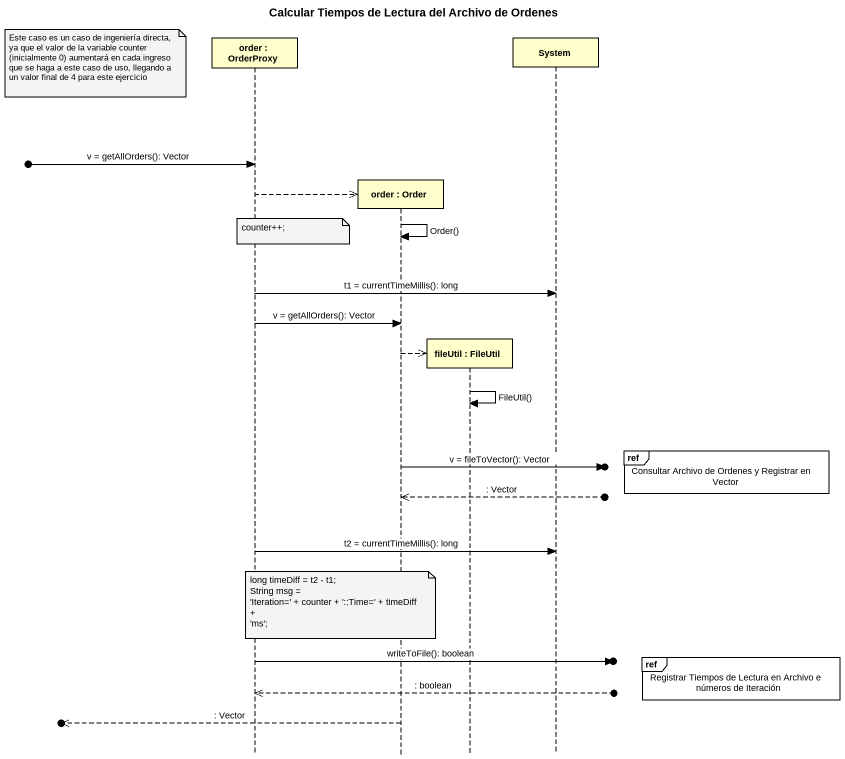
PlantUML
@startuml
title Calcular Tiempos de Lectura del Archivo de Ordenes
hide footbox
participant "order : OrderProxy" as order
participant "order : Order" as order_2
participant "fileUtil : FileUtil" as fileUtil
participant System

note left of order : Este caso es un caso de ingeniería directa, ya que el valor de la variable counter (inicialmente 0) aumentará en cada ingreso que se haga a este caso de uso, llegando a un valor final de 4 para este ejercicio
[o-> order : v = getAllOrders(): Vector
order -->> order_2 **
order_2 -> order_2 : Order()
note over order : counter++;
order -> System : t1 = currentTimeMillis(): long
order -> order_2 : v = getAllOrders(): Vector
order_2 -->> fileUtil **
fileUtil -> fileUtil : FileUtil()
ref over System : Consultar Archivo de Ordenes y Registrar en Vector
order_2 ->o] : v = fileToVector(): Vector
order_2 <<--o] : : Vector
order -> System : t2 = currentTimeMillis(): long
note over order_2
  long timeDiff = t2 - t1;
  String msg =
  ~'Iteration=' + counter + '::Time=' + timeDiff +
  ~'ms';
end note
ref over System : Registrar Tiempos de Lectura en Archivo e números de Iteración
order ->o] : writeToFile(): boolean
order <<--o] : : boolean
[o<<-- order_2 : : Vector
@enduml
